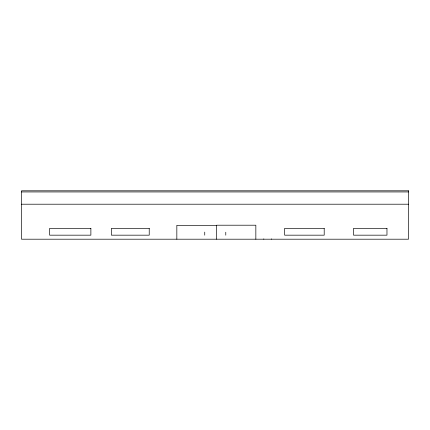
<?xml version="1.0" encoding="UTF-8"?>
<svg xmlns="http://www.w3.org/2000/svg" width="430" height="430" viewBox="0 0 430 430"><rect width="100%" height="100%" fill="white"/><g stroke="black" fill="none" stroke-linecap="round" stroke-linejoin="round"><path stroke-width="0.64" d="M21.5 191.941L408.5 191.941M21.5 204.207L408.5 204.207M216.65 225.32L176.838 225.32L176.838 239.198M271.464 238.865L271.464 239.198M263.81 238.865L263.81 239.198M255.845 239.198L255.845 225.207L216.65 225.207L216.65 239.198M225.777 232.216L225.777 235.172M204.739 232.103L204.739 235.172M408.5 190.802L21.5 190.802L21.5 239.198L408.5 239.198L408.5 190.802M90.88 228.362L49.649 228.362L49.649 235.172L90.88 235.172L90.88 228.362M149.226 228.362L111.397 228.362L111.397 235.172L149.226 235.172L149.226 228.362M324.204 228.362L284.633 228.362L284.633 235.172L324.204 235.172L324.204 228.362M386.968 228.362L353.53 228.362L353.53 235.172L386.968 235.172L386.968 228.362"/></g></svg>
